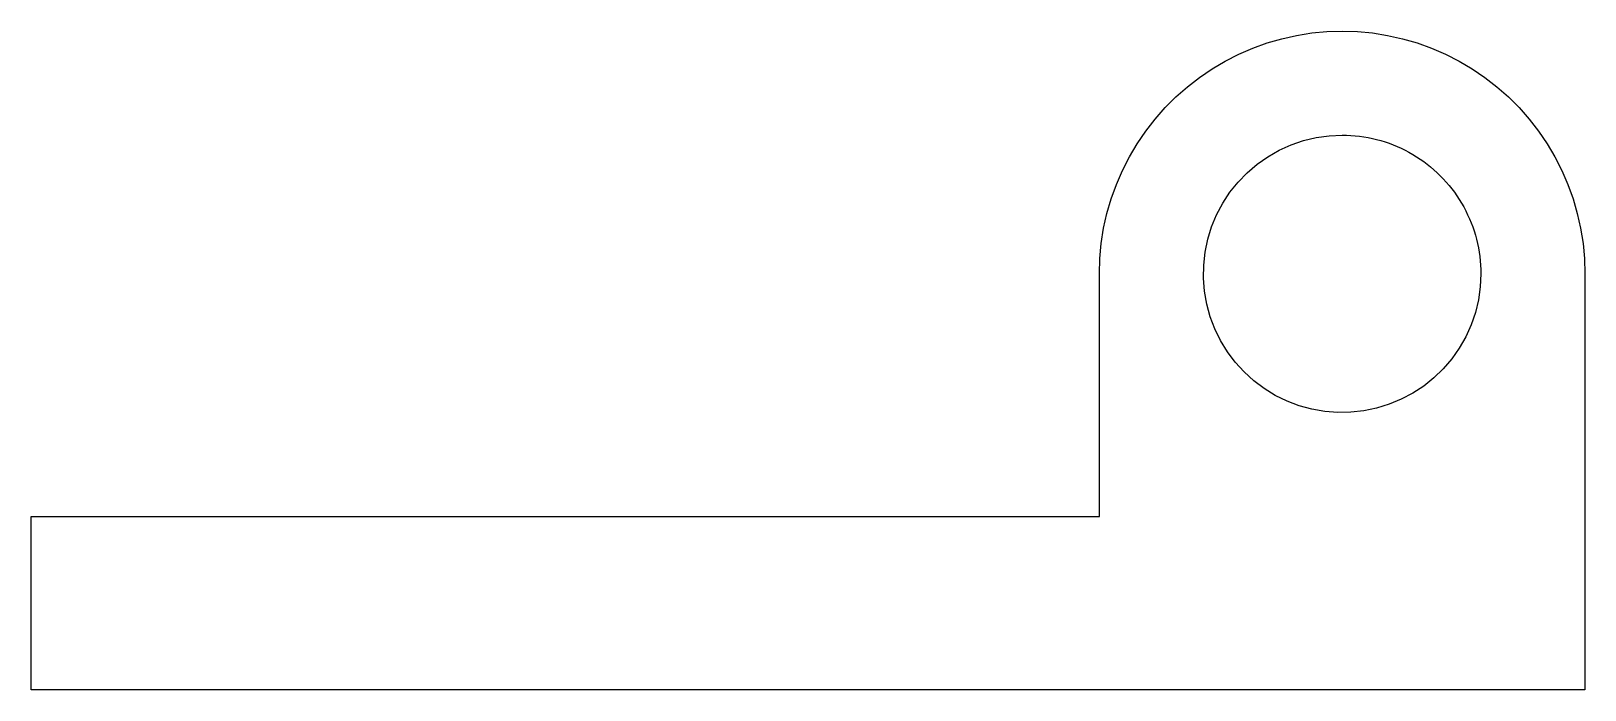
# Model space of a CAD drawing. Header units: metres. Extents: x -34.9 to 9.9, y 0 to 19.
import ezdxf

# ---------------------------------------------------------------- set-up
doc = ezdxf.new("R2010")
doc.units = ezdxf.units.M

msp = doc.modelspace()

# ---------------------------------------------------------------- linework, layer by layer
for points in [[(-4.1, 12), (-4.086, 12.44), (-4.045, 12.877), (-3.976, 13.312), (-3.88, 13.741), (-3.757, 14.163), (-3.608, 14.577), (-3.434, 14.98), (-3.234, 15.372), (-3.01, 15.751), (-2.763, 16.114), (-2.494, 16.462), (-2.203, 16.792), (-1.892, 17.103), (-1.562, 17.394), (-1.214, 17.663), (-0.851, 17.91), (-0.472, 18.134), (-0.08, 18.334), (0.323, 18.508), (0.737, 18.657), (1.159, 18.78), (1.588, 18.876), (2.023, 18.945), (2.46, 18.986), (2.9, 19), (3.34, 18.986), (3.777, 18.945), (4.212, 18.876), (4.641, 18.78), (5.063, 18.657), (5.477, 18.508), (5.88, 18.334), (6.272, 18.134), (6.651, 17.91), (7.014, 17.663), (7.362, 17.394), (7.692, 17.103), (8.003, 16.792), (8.294, 16.462), (8.563, 16.114), (8.81, 15.751), (9.034, 15.372), (9.234, 14.98), (9.408, 14.577), (9.557, 14.163), (9.68, 13.741), (9.776, 13.312), (9.845, 12.877), (9.886, 12.44), (9.9, 12)], [(6.9, 12), (6.882, 11.624), (6.829, 11.25), (6.741, 10.884), (6.619, 10.528), (6.464, 10.184), (6.277, 9.857), (6.061, 9.548), (5.816, 9.262), (5.545, 9), (5.251, 8.764), (4.936, 8.557), (4.603, 8.381), (4.255, 8.236), (3.895, 8.126), (3.526, 8.049), (3.151, 8.008), (2.774, 8.002), (2.399, 8.032), (2.027, 8.096), (1.664, 8.196), (1.311, 8.329), (0.973, 8.495), (0.652, 8.692), (0.35, 8.918), (0.072, 9.172), (-0.182, 9.45), (-0.408, 9.752), (-0.605, 10.073), (-0.771, 10.411), (-0.904, 10.764), (-1.004, 11.127), (-1.068, 11.499), (-1.098, 11.874), (-1.092, 12.251), (-1.051, 12.626), (-0.974, 12.995), (-0.864, 13.355), (-0.719, 13.703), (-0.543, 14.036), (-0.336, 14.351), (-0.1, 14.645), (0.162, 14.916), (0.448, 15.161), (0.757, 15.377), (1.084, 15.564), (1.428, 15.719), (1.784, 15.841), (2.15, 15.929), (2.524, 15.982), (2.9, 16)], [(2.9, 16), (3.026, 15.998), (3.151, 15.992), (3.276, 15.982), (3.401, 15.968), (3.526, 15.951), (3.65, 15.929), (3.773, 15.904), (3.895, 15.874), (4.016, 15.841), (4.136, 15.804), (4.255, 15.764), (4.372, 15.719), (4.489, 15.671), (4.603, 15.619), (4.716, 15.564), (4.827, 15.505), (4.936, 15.443), (5.043, 15.377), (5.148, 15.308), (5.251, 15.236), (5.352, 15.161), (5.45, 15.082), (5.545, 15), (5.638, 14.916), (5.728, 14.828), (5.816, 14.738), (5.9, 14.645), (5.982, 14.55), (6.061, 14.452), (6.136, 14.351), (6.208, 14.248), (6.277, 14.143), (6.343, 14.036), (6.405, 13.927), (6.464, 13.816), (6.519, 13.703), (6.571, 13.589), (6.619, 13.472), (6.664, 13.355), (6.704, 13.236), (6.741, 13.116), (6.774, 12.995), (6.804, 12.873), (6.829, 12.75), (6.851, 12.626), (6.868, 12.501), (6.882, 12.376), (6.892, 12.251), (6.898, 12.126), (6.9, 12)], [(-4.1, 5), (-4.1, 5.14), (-4.1, 5.28), (-4.1, 5.42), (-4.1, 5.56), (-4.1, 5.7), (-4.1, 5.84), (-4.1, 5.98), (-4.1, 6.12), (-4.1, 6.26), (-4.1, 6.4), (-4.1, 6.54), (-4.1, 6.68), (-4.1, 6.82), (-4.1, 6.96), (-4.1, 7.1), (-4.1, 7.24), (-4.1, 7.38), (-4.1, 7.52), (-4.1, 7.66), (-4.1, 7.8), (-4.1, 7.94), (-4.1, 8.08), (-4.1, 8.22), (-4.1, 8.36), (-4.1, 8.5), (-4.1, 8.64), (-4.1, 8.78), (-4.1, 8.92), (-4.1, 9.06), (-4.1, 9.2), (-4.1, 9.34), (-4.1, 9.48), (-4.1, 9.62), (-4.1, 9.76), (-4.1, 9.9), (-4.1, 10.04), (-4.1, 10.18), (-4.1, 10.32), (-4.1, 10.46), (-4.1, 10.6), (-4.1, 10.74), (-4.1, 10.88), (-4.1, 11.02), (-4.1, 11.16), (-4.1, 11.3), (-4.1, 11.44), (-4.1, 11.58), (-4.1, 11.72), (-4.1, 11.86), (-4.1, 12)], [(-4.1, 5), (-4.1, 5.14), (-4.1, 5.28), (-4.1, 5.42), (-4.1, 5.56), (-4.1, 5.7), (-4.1, 5.84), (-4.1, 5.98), (-4.1, 6.12), (-4.1, 6.26), (-4.1, 6.4), (-4.1, 6.54), (-4.1, 6.68), (-4.1, 6.82), (-4.1, 6.96), (-4.1, 7.1), (-4.1, 7.24), (-4.1, 7.38), (-4.1, 7.52), (-4.1, 7.66), (-4.1, 7.8), (-4.1, 7.94), (-4.1, 8.08), (-4.1, 8.22), (-4.1, 8.36), (-4.1, 8.5), (-4.1, 8.64), (-4.1, 8.78), (-4.1, 8.92), (-4.1, 9.06), (-4.1, 9.2), (-4.1, 9.34), (-4.1, 9.48), (-4.1, 9.62), (-4.1, 9.76), (-4.1, 9.9), (-4.1, 10.04), (-4.1, 10.18), (-4.1, 10.32), (-4.1, 10.46), (-4.1, 10.6), (-4.1, 10.74), (-4.1, 10.88), (-4.1, 11.02), (-4.1, 11.16), (-4.1, 11.3), (-4.1, 11.44), (-4.1, 11.58), (-4.1, 11.72), (-4.1, 11.86), (-4.1, 12)], [(9.9, 12), (9.9, 11.76), (9.9, 11.52), (9.9, 11.28), (9.9, 11.04), (9.9, 10.8), (9.9, 10.56), (9.9, 10.32), (9.9, 10.08), (9.9, 9.84), (9.9, 9.6), (9.9, 9.36), (9.9, 9.12), (9.9, 8.88), (9.9, 8.64), (9.9, 8.4), (9.9, 8.16), (9.9, 7.92), (9.9, 7.68), (9.9, 7.44), (9.9, 7.2), (9.9, 6.96), (9.9, 6.72), (9.9, 6.48), (9.9, 6.24), (9.9, 6), (9.9, 5.76), (9.9, 5.52), (9.9, 5.28), (9.9, 5.04), (9.9, 4.8), (9.9, 4.56), (9.9, 4.32), (9.9, 4.08), (9.9, 3.84), (9.9, 3.6), (9.9, 3.36), (9.9, 3.12), (9.9, 2.88), (9.9, 2.64), (9.9, 2.4), (9.9, 2.16), (9.9, 1.92), (9.9, 1.68), (9.9, 1.44), (9.9, 1.2), (9.9, 0.96), (9.9, 0.72), (9.9, 0.48), (9.9, 0.24), (9.9, 0)], [(-34.9, 0), (-34.9, 0.1), (-34.9, 0.2), (-34.9, 0.3), (-34.9, 0.4), (-34.9, 0.5), (-34.9, 0.6), (-34.9, 0.7), (-34.9, 0.8), (-34.9, 0.9), (-34.9, 1), (-34.9, 1.1), (-34.9, 1.2), (-34.9, 1.3), (-34.9, 1.4), (-34.9, 1.5), (-34.9, 1.6), (-34.9, 1.7), (-34.9, 1.8), (-34.9, 1.9), (-34.9, 2), (-34.9, 2.1), (-34.9, 2.2), (-34.9, 2.3), (-34.9, 2.4), (-34.9, 2.5), (-34.9, 2.6), (-34.9, 2.7), (-34.9, 2.8), (-34.9, 2.9), (-34.9, 3), (-34.9, 3.1), (-34.9, 3.2), (-34.9, 3.3), (-34.9, 3.4), (-34.9, 3.5), (-34.9, 3.6), (-34.9, 3.7), (-34.9, 3.8), (-34.9, 3.9), (-34.9, 4), (-34.9, 4.1), (-34.9, 4.2), (-34.9, 4.3), (-34.9, 4.4), (-34.9, 4.5), (-34.9, 4.6), (-34.9, 4.7), (-34.9, 4.8), (-34.9, 4.9), (-34.9, 5)], [(-34.9, 5), (-34.284, 5), (-33.668, 5), (-33.052, 5), (-32.436, 5), (-31.82, 5), (-31.204, 5), (-30.588, 5), (-29.972, 5), (-29.356, 5), (-28.74, 5), (-28.124, 5), (-27.508, 5), (-26.892, 5), (-26.276, 5), (-25.66, 5), (-25.044, 5), (-24.428, 5), (-23.812, 5), (-23.196, 5), (-22.58, 5), (-21.964, 5), (-21.348, 5), (-20.732, 5), (-20.116, 5), (-19.5, 5), (-18.884, 5), (-18.268, 5), (-17.652, 5), (-17.036, 5), (-16.42, 5), (-15.804, 5), (-15.188, 5), (-14.572, 5), (-13.956, 5), (-13.34, 5), (-12.724, 5), (-12.108, 5), (-11.492, 5), (-10.876, 5), (-10.26, 5), (-9.644, 5), (-9.028, 5), (-8.412, 5), (-7.796, 5), (-7.18, 5), (-6.564, 5), (-5.948, 5), (-5.332, 5), (-4.716, 5), (-4.1, 5)], [(-20, 5), (-19.682, 5), (-19.364, 5), (-19.046, 5), (-18.728, 5), (-18.41, 5), (-18.092, 5), (-17.774, 5), (-17.456, 5), (-17.138, 5), (-16.82, 5), (-16.502, 5), (-16.184, 5), (-15.866, 5), (-15.548, 5), (-15.23, 5), (-14.912, 5), (-14.594, 5), (-14.276, 5), (-13.958, 5), (-13.64, 5), (-13.322, 5), (-13.004, 5), (-12.686, 5), (-12.368, 5), (-12.05, 5), (-11.732, 5), (-11.414, 5), (-11.096, 5), (-10.778, 5), (-10.46, 5), (-10.142, 5), (-9.824, 5), (-9.506, 5), (-9.188, 5), (-8.87, 5), (-8.552, 5), (-8.234, 5), (-7.916, 5), (-7.598, 5), (-7.28, 5), (-6.962, 5), (-6.644, 5), (-6.326, 5), (-6.008, 5), (-5.69, 5), (-5.372, 5), (-5.054, 5), (-4.736, 5), (-4.418, 5), (-4.1, 5)], [(9.9, 0), (9.004, 0), (8.108, 0), (7.212, 0), (6.316, 0), (5.42, 0), (4.524, 0), (3.628, 0), (2.732, 0), (1.836, 0), (0.94, 0), (0.044, 0), (-0.852, 0), (-1.748, 0), (-2.644, 0), (-3.54, 0), (-4.436, 0), (-5.332, 0), (-6.228, 0), (-7.124, 0), (-8.02, 0), (-8.916, 0), (-9.812, 0), (-10.708, 0), (-11.604, 0), (-12.5, 0), (-13.396, 0), (-14.292, 0), (-15.188, 0), (-16.084, 0), (-16.98, 0), (-17.876, 0), (-18.772, 0), (-19.668, 0), (-20.564, 0), (-21.46, 0), (-22.356, 0), (-23.252, 0), (-24.148, 0), (-25.044, 0), (-25.94, 0), (-26.836, 0), (-27.732, 0), (-28.628, 0), (-29.524, 0), (-30.42, 0), (-31.316, 0), (-32.212, 0), (-33.108, 0), (-34.004, 0), (-34.9, 0)]]:
    msp.add_lwpolyline(points)

doc.saveas('drawing.dxf')
